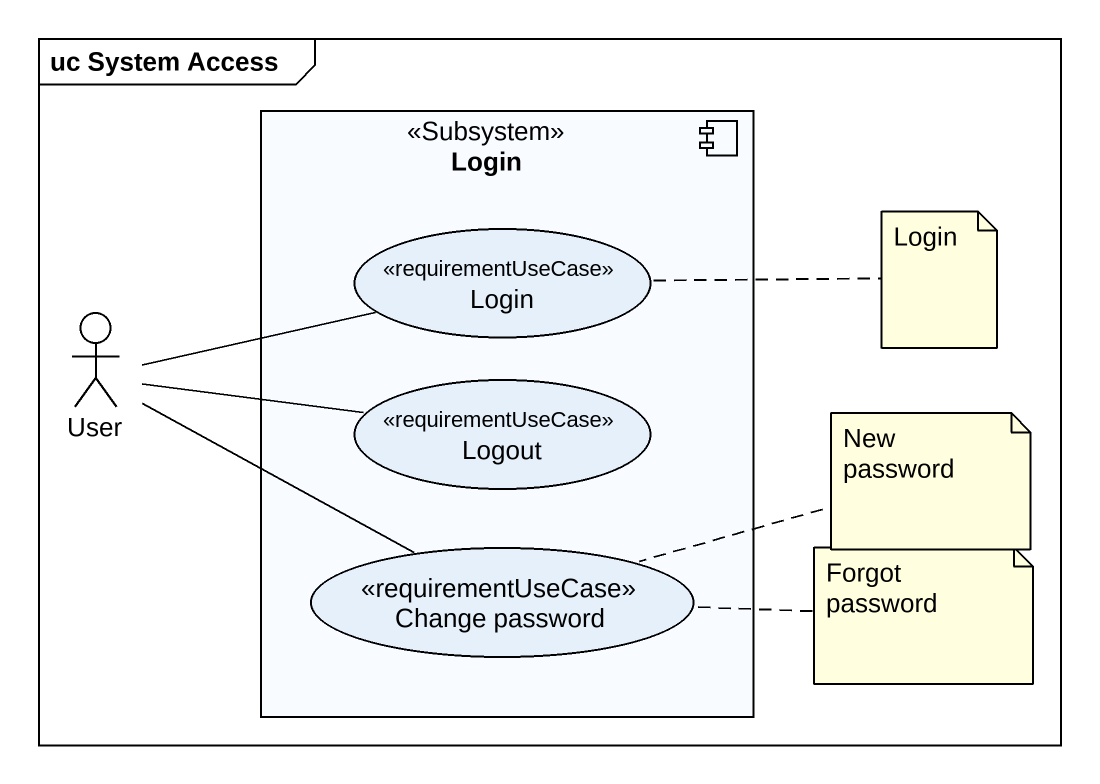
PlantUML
@startuml
mainframe uc System Access
component Login <<Subsystem>> {
  usecase "Login" as Login_2 <<requirementUseCase>>
  usecase Logout <<requirementUseCase>>
  usecase "Change password" as Change_password <<requirementUseCase>>
}
actor User
User -right- Login_2
User -right- Change_password
Logout -left- User
note right of Login_2 : Login
note right of Change_password : New password
note right of Change_password : Forgot password
@enduml
